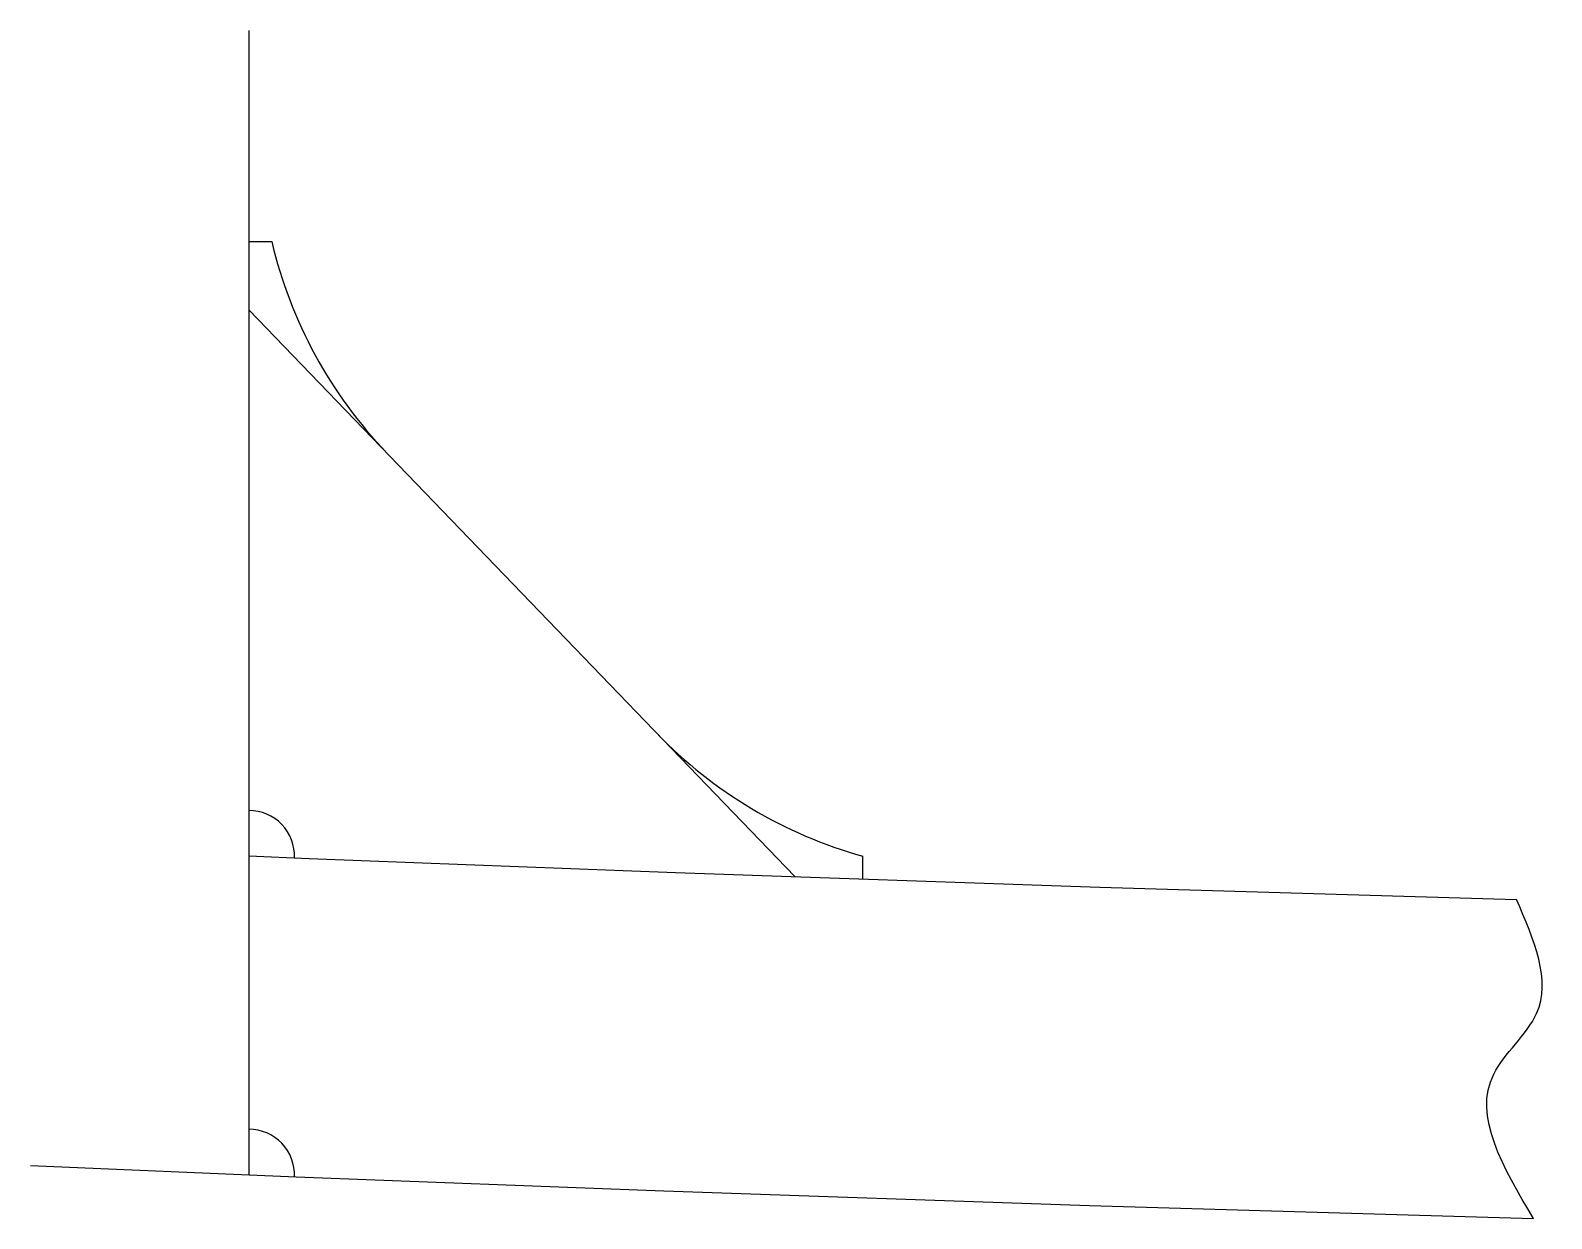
# Model space of a CAD drawing. Header units: millimetres. Extents: x 764 to 2436, y 232 to 1538.
import ezdxf

# ---------------------------------------------------------------- set-up
doc = ezdxf.new("R2010")
doc.units = ezdxf.units.MM
doc.layers.add('200-CO3', color=7, linetype='Continuous')
doc.layers.add('Plate _Visible', color=7, linetype='Continuous')

msp = doc.modelspace()

# ---------------------------------------------------------------- linework, layer by layer
at = {"color": 7, "linetype": 'Continuous', "ltscale": 3}
for p, q in [((1004.4, 1305.6), (1029.4, 1305.6)), ((1004.4, 1230.6), (1604, 607.9)), ((1679, 605.4), (1679, 630.4))]:
    msp.add_line(p, q, dxfattribs=at)
for centre, radius, start, end in [((1516.2, 1420), 500, 193.2265, 223.9166), ((1812.6, 1112.2), 500, 223.9166, 254.5029), ((1004.4, 630.6), 50, 357.5599, 90), ((1004.4, 280.3), 50, 357.5599, 90)]:
    msp.add_arc(centre, radius, start, end, dxfattribs=at)
msp.add_open_spline([(2415.8, 232.2), (2382.4, 288.6), (2332.6, 372.8), (2448, 465.7), (2416.4, 538.5), (2397.1, 582.9)], degree=3, knots=[0, 0, 0, 0, 164.68057, 246.125372, 373.545723, 373.545723, 373.545723, 373.545723], dxfattribs=at)
at = {"layer": '200-CO3', "color": 7, "linetype": 'Continuous'}
msp.add_lwpolyline([(1004.4, 630.6), (1070.5, 627.8), (1472.9, 612.4), (1939.2, 596.5), (2397.1, 582.9)], dxfattribs=at)
at = {"layer": 'Plate _Visible', "color": 3, "linetype": 'Continuous', "ltscale": 100}
msp.add_line((1004.4, 1537.6), (1004.4, 280.3), dxfattribs=at)
at = {"layer": 'Plate _Visible', "color": 4, "linetype": 'Continuous'}
msp.add_lwpolyline([(764.2, 290.5), (1056.4, 278.1), (1460.2, 262.6), (1928, 246.7), (2415.8, 232.2)], dxfattribs=at)

doc.saveas('drawing.dxf')
